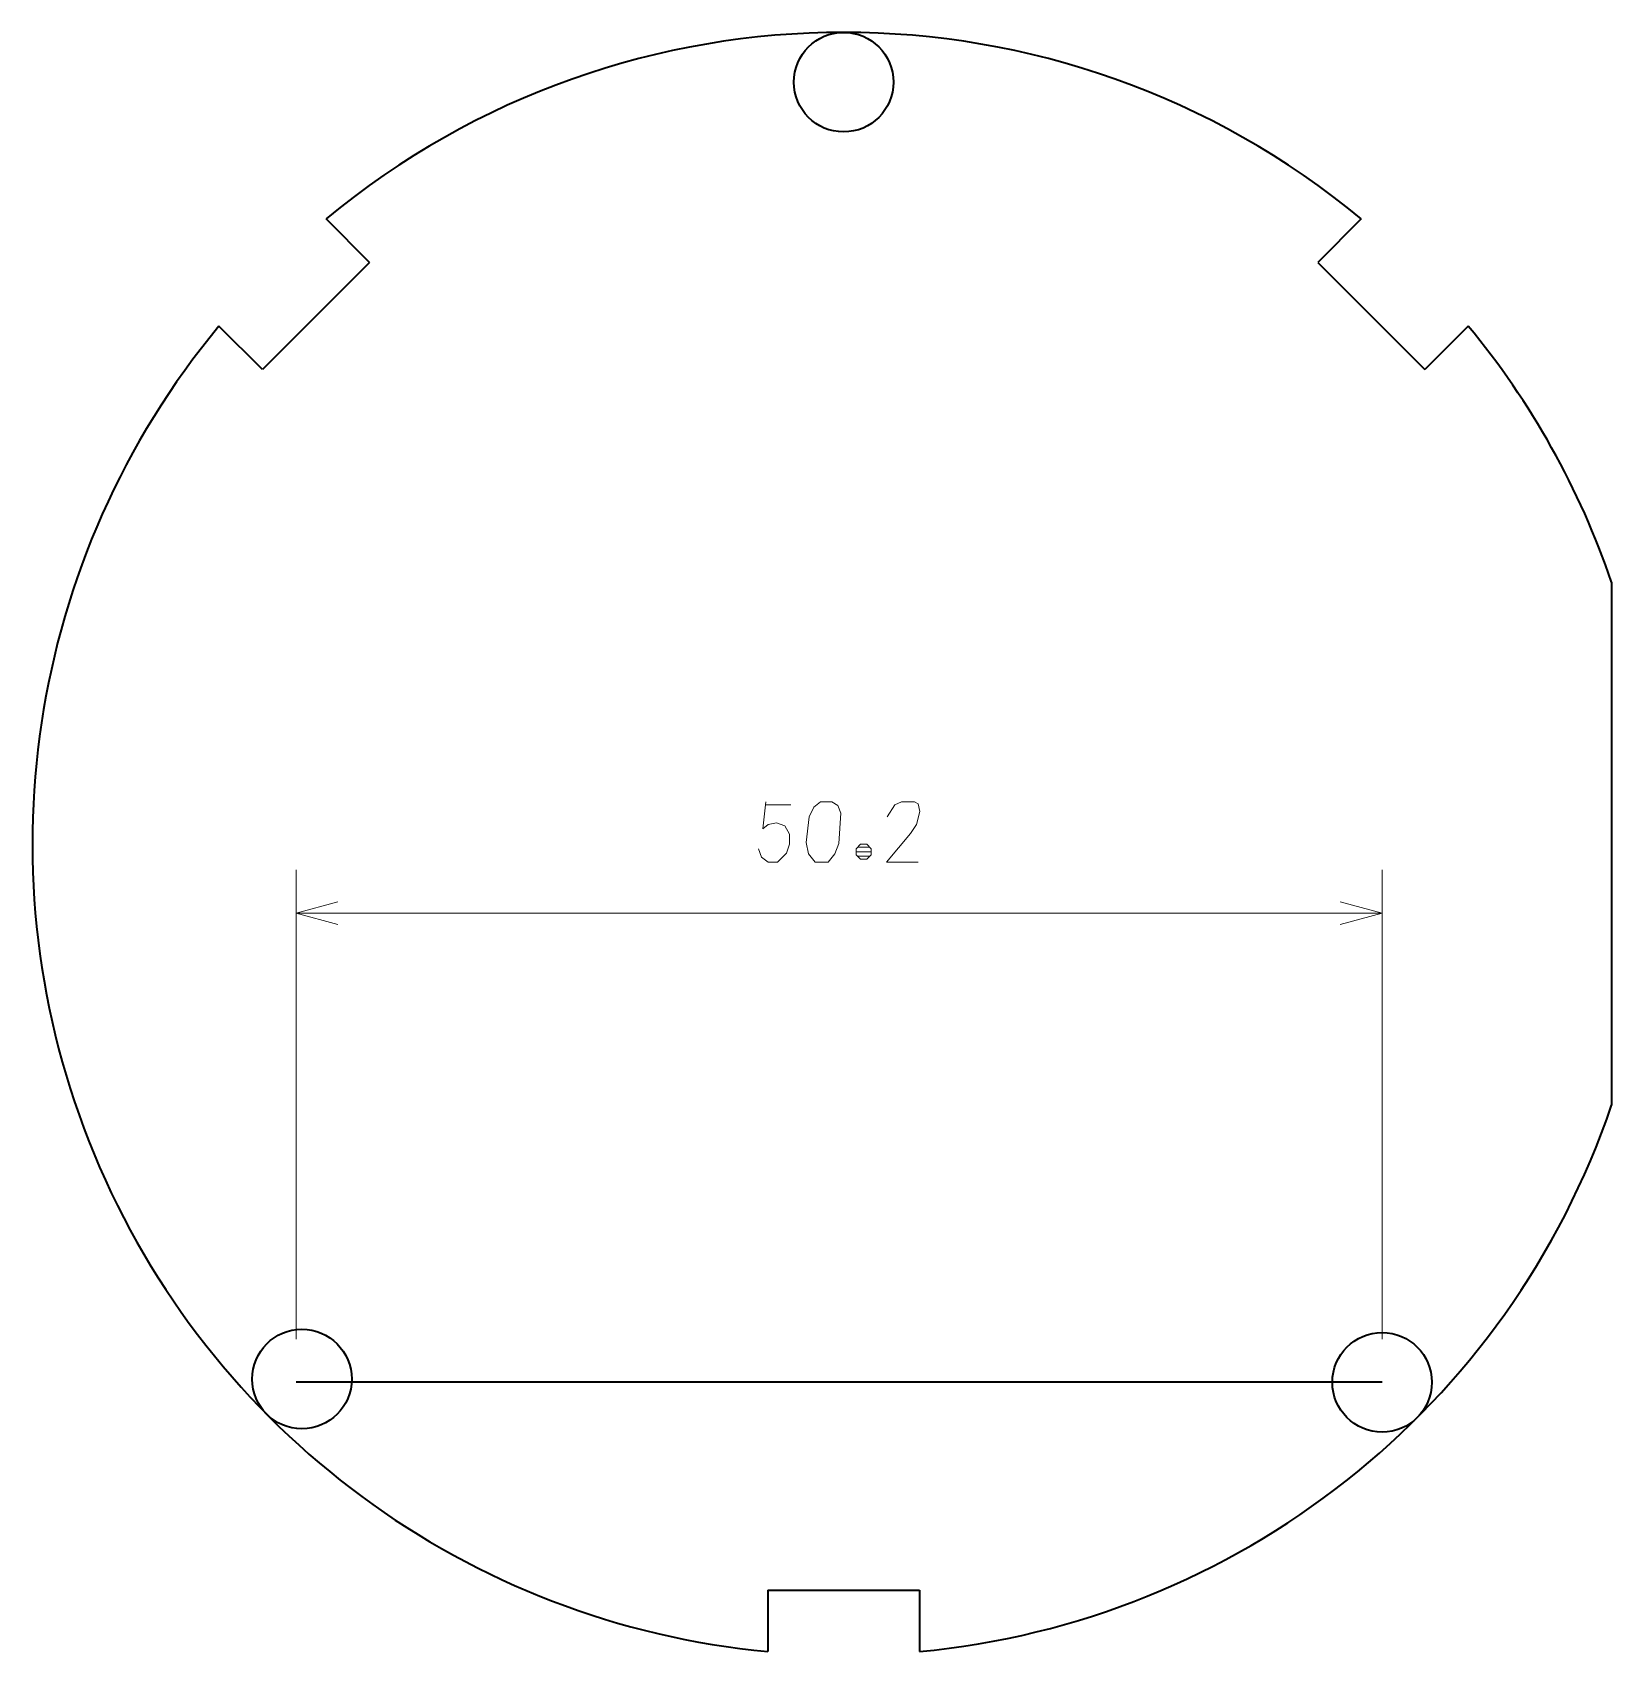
# Model space of a CAD drawing. Extents: x 462.5 to 535.5, y 462.7 to 537.5.
import ezdxf

# ---------------------------------------------------------------- set-up
doc = ezdxf.new("R2010")
doc.units = 0

msp = doc.modelspace()

# ---------------------------------------------------------------- linework, layer by layer
at = {"color": 7, "lineweight": 35, "ltscale": 0.070907}
msp.add_line((478.079681, 526.870056), (476.074127, 528.87561), dxfattribs=at)
at = {"color": 7, "lineweight": 35, "ltscale": 0.070908}
for p, q in [((523.925903, 528.87561), (521.920288, 526.870056)), ((528.87561, 523.925903), (526.870056, 521.920288)), ((496.5, 465.5), (496.5, 462.663696)), ((503.5, 465.5), (503.5, 462.663696))]:
    msp.add_line(p, q, dxfattribs=at)
at = {"color": 7, "lineweight": 35, "ltscale": 0.175}
for p, q in [((478.079681, 526.870056), (473.129944, 521.920288)), ((496.5, 465.5), (503.5, 465.5))]:
    msp.add_line(p, q, dxfattribs=at)
at = {"color": 7, "lineweight": 35, "ltscale": 0.175001}
msp.add_line((521.920288, 526.870056), (526.870056, 521.920288), dxfattribs=at)
at = {"color": 7, "lineweight": 35, "ltscale": 0.070909}
msp.add_line((473.129944, 521.920288), (471.124359, 523.925903), dxfattribs=at)
at = {"color": 7, "lineweight": 35}
for p, q in [((535.5, 512.083069), (535.5, 487.916962)), ((524.89032, 475.109985), (474.686279, 475.109985))]:
    msp.add_line(p, q, dxfattribs=at)
at = {"color": 7, "lineweight": 13}
for p, q in [((474.686279, 477.109985), (474.686279, 498.793365)), ((524.89032, 477.109985), (524.89032, 498.793365)), ((474.686279, 496.793365), (524.89032, 496.793365))]:
    msp.add_line(p, q, dxfattribs=at)
for points in [[(496.060791, 499.773376), (496.200775, 499.388367), (496.515778, 499.143372), (496.935791, 499.143372), (497.355774, 499.563354), (497.495789, 499.983368), (497.495789, 500.438354), (497.285767, 500.823364), (496.900787, 500.963379), (496.515778, 500.893372), (496.270782, 500.68338), (496.410767, 501.943359)], [(496.410767, 501.803375), (497.565765, 501.803375)], [(503.445801, 499.143372), (501.9758, 499.143372), (503.095795, 500.473358), (503.375793, 500.893372), (503.515778, 501.488373), (503.445801, 501.838379), (503.270782, 501.943359), (502.675781, 501.943359), (502.360779, 501.803375), (502.010803, 501.243378)], [(501.275787, 499.633362), (500.575775, 499.633362)], [(500.645782, 499.843353), (501.20578, 499.843353)], [(500.645782, 499.42337), (501.20578, 499.42337)], [(476.618134, 497.311005), (474.686279, 496.793365), (476.618134, 496.275726)], [(522.958435, 496.275726), (524.89032, 496.793365), (522.958435, 497.311005)]]:
    msp.add_lwpolyline(points, dxfattribs=at)
for points in [[(499.280762, 499.143372), (499.595764, 499.528351), (499.770782, 500.018372), (499.875763, 501.418365), (499.735779, 501.768372), (499.45578, 501.943359), (498.930786, 501.943359), (498.615784, 501.698364), (498.405762, 501.243378), (498.265778, 500.053375), (498.370789, 499.528351), (498.68576, 499.143372)], [(500.785797, 499.283356), (501.065796, 499.283356), (501.275787, 499.493378), (501.275787, 499.773376), (501.065796, 499.983368), (500.785797, 499.983368), (500.575775, 499.773376), (500.575775, 499.493378)]]:
    msp.add_lwpolyline(points, close=True, dxfattribs=at)
at = {"color": 7, "lineweight": 35}
for centre in [(500, 535.200012), (474.960205, 475.260376), (524.89032, 475.109985)]:
    msp.add_circle(centre, 2.3, dxfattribs=at)
for start, end in [(50.355402, 129.644599), (140.355401, 264.644583), (18.796904, 39.644597), (275.355392, 341.203084)]:
    msp.add_arc((500, 500), 37.5, start, end, dxfattribs=at)

doc.saveas('drawing.dxf')
